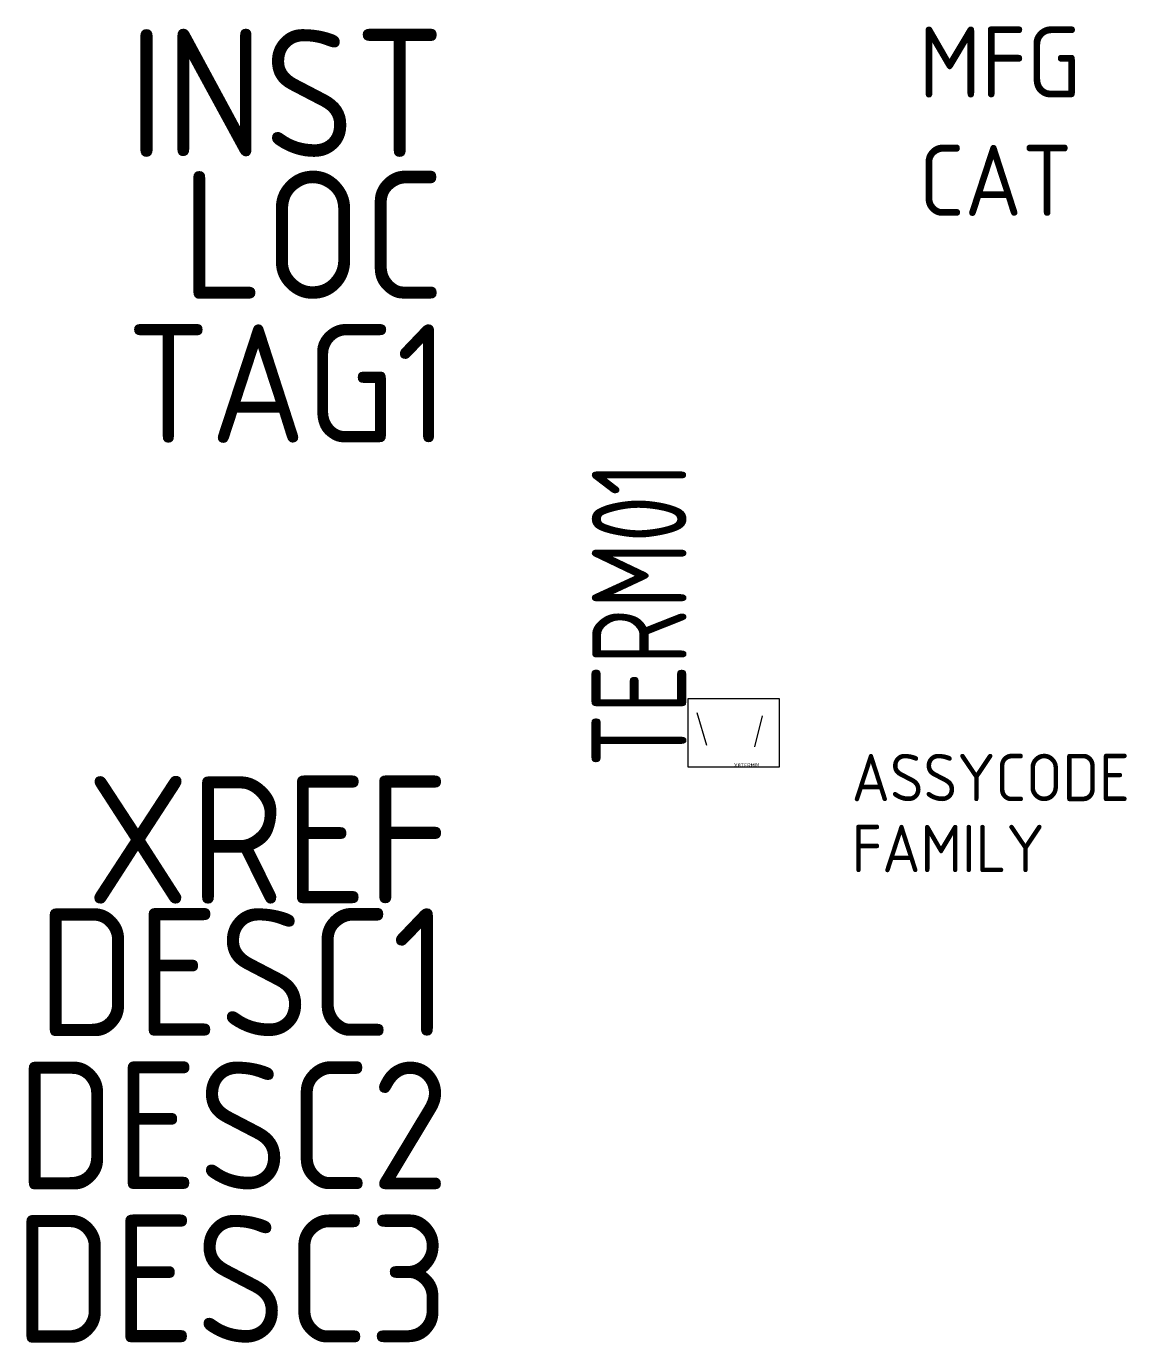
# Model space of a CAD drawing. Header units: millimetres. Extents: x -14.9 to 8.3, y -12.8 to 15.
import ezdxf
from ezdxf.enums import TextEntityAlignment as Align

# ---------------------------------------------------------------- set-up
doc = ezdxf.new("R2010")
doc.units = ezdxf.units.MM
doc.header["$LTSCALE"] = 8
doc.layers.add('SYMS', color=7, linetype='Continuous')
doc.styles.add('WD_IEC', font='isocp2.shx', dxfattribs={"width": 0.9, "height": 4})

msp = doc.modelspace()

# ---------------------------------------------------------------- linework, layer by layer
at = {"layer": 'SYMS'}
for p, q in [((-0.569, -0.166), (-0.774, 0.525)), ((0.445, -0.195), (0.607, 0.466))]:
    msp.add_line(p, q, dxfattribs=at)
msp.add_lwpolyline([(-0.965, 0.833), (0.96, 0.833), (0.96, -0.621), (-0.965, -0.621)], close=True, dxfattribs=at)

# ---------------------------------------------------------------- texts
at = {"style": 'WD_IEC'}
for tag, p, height, flags in [('MFG', (3.907, 13.532), 1.5, 9), ('CAT', (3.907, 11.032), 1.5, 9), ('X8TERM01', (0, -0.62), 0.08, 1), ('ASSYCODE', (2.49, -1.34), 1, 1), ('FAMILY', (2.49, -2.84), 1, 1)]:
    msp.add_attdef(tag, p, '', height=height, dxfattribs=dict(at, flags=flags))
for tag, text, height, p in [('INST', '', 2.7, (-6.103, 12.278)), ('LOC', '', 2.7, (-6.103, 9.278)), ('TAG1', 'Access_Point_', 2.5, (-6.01, 6.238)), ('XREF', '', 2.7, (-6.01, -3.505)), ('DESC1', 'Access Point', 2.7, (-6.01, -6.305)), ('DESC2', '', 2.7, (-6.01, -9.545)), ('DESC3', '', 2.7, (-6.01, -12.785))]:
    msp.add_attdef(tag, text=text, height=height, dxfattribs=at).set_placement(p, align=Align.RIGHT)
at = {"style": 'WD_IEC', "width": 0.8}
msp.add_attdef('TERM01', (-1, -0.62), '', height=2, rotation=90, dxfattribs=at)

doc.saveas('drawing.dxf')
